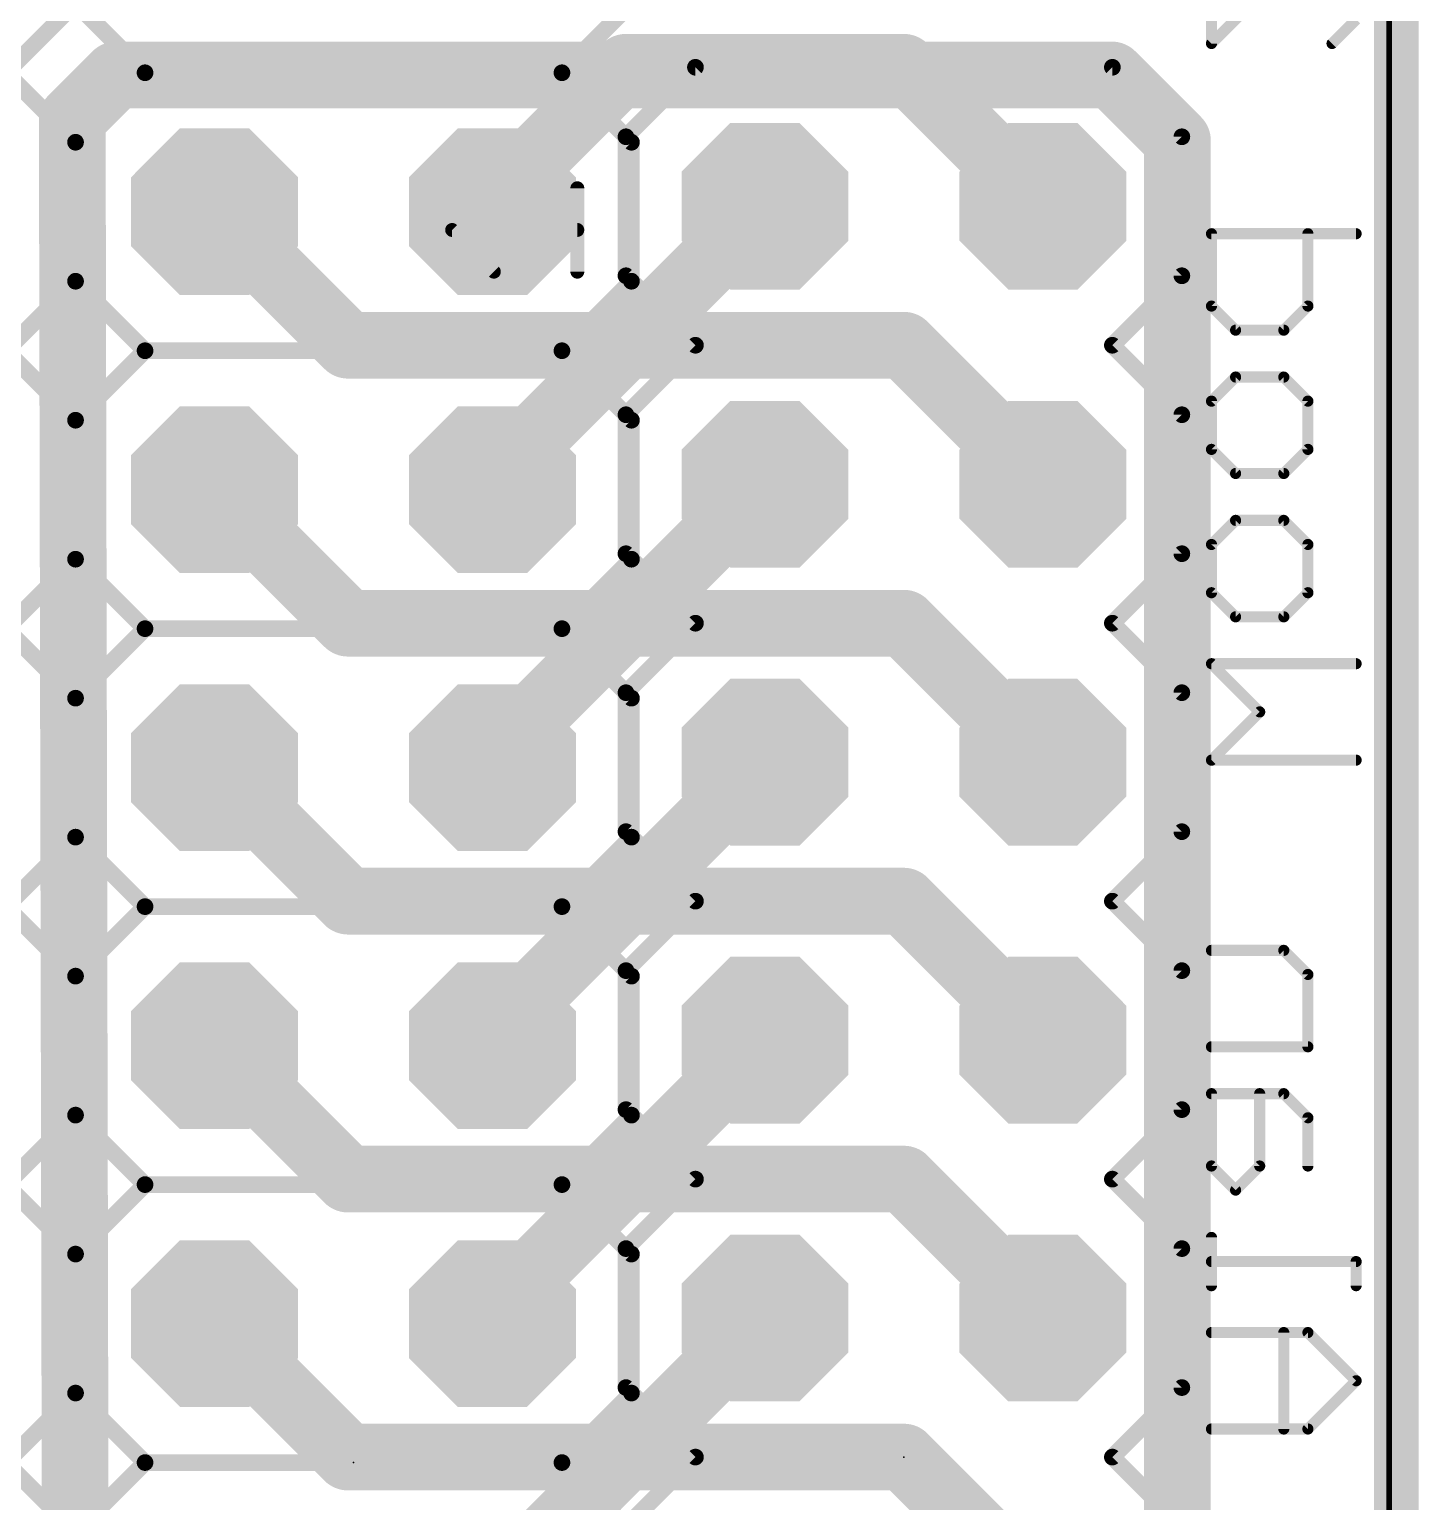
# Model space of a CAD drawing. Extents: x 0.7 to 92.9, y 0.2 to 40.4.
# Drawn here: x 38.11 to 50.8, y 19.96 to 33.42 of the extents above; entities that cross this region are included whole.
import ezdxf

# ---------------------------------------------------------------- set-up
doc = ezdxf.new("R2010")
doc.units = 0
for name, color, linetype in [('1', 14, 'CONTINUOUS'), ('16', 174, 'CONTINUOUS'), ('17', 94, 'CONTINUOUS'), ('20', 178, 'CONTINUOUS'), ('21', 250, 'CONTINUOUS'), ('23', 178, 'CONTINUOUS'), ('51', 250, 'CONTINUOUS')]:
    doc.layers.add(name, color=color, linetype=linetype)

# ---------------------------------------------------------------- blocks, each defined once
blk = doc.blocks.new('RECT')
blk.add_solid([(-0.5, -0.5), (0.5, -0.5), (-0.5, 0.5), (0.5, 0.5)])
blk = doc.blocks.new('OCTAGONP')
at = {"const_width": 0.5}
blk.add_lwpolyline([(-0.25, -0.1036), (-0.25, 0.1036), (-0.1036, 0.25), (0.1036, 0.25), (0.25, 0.1036), (0.25, -0.1036), (0.1036, -0.25), (-0.1036, -0.25), (-0.25, -0.1036), (-0.25, 0.1036)], dxfattribs=at)

msp = doc.modelspace()

# ---------------------------------------------------------------- linework, layer by layer
at = {"layer": '1', "const_width": 0.3048}
for points in [[(39.9078, 31.8578, 1), (39.6922, 31.6422)], [(44.9378, 31.6922, 1), (44.7222, 31.9078)], [(41.02, 30.6824, 1), (41.02, 30.3776)], [(43.56, 30.3776, 1), (43.56, 30.6824)], [(40.9122, 30.4222, 1), (41.1278, 30.6378)], [(43.4522, 30.6378, 1), (43.6678, 30.4222)], [(39.9078, 29.3178, 1), (39.6922, 29.1022)], [(44.9378, 29.1522, 1), (44.7222, 29.3678)], [(41.02, 28.1424, 1), (41.02, 27.8376)], [(40.9122, 27.8822, 1), (41.1278, 28.0978)], [(43.4522, 28.0978, 1), (43.6678, 27.8822)], [(43.56, 27.8376, 1), (43.56, 28.1424)], [(39.9078, 26.7778, 1), (39.6922, 26.5622)], [(44.9378, 26.6122, 1), (44.7222, 26.8278)], [(41.02, 25.6024, 1), (41.02, 25.2976)], [(40.9122, 25.3422, 1), (41.1278, 25.5578)], [(43.4522, 25.5578, 1), (43.6678, 25.3422)], [(43.56, 25.2976, 1), (43.56, 25.6024)], [(44.9378, 24.0722, 1), (44.7222, 24.2878)], [(39.9078, 24.2378, 1), (39.6922, 24.0222)], [(41.02, 23.0624, 1), (41.02, 22.7576)], [(40.9122, 22.8022, 1), (41.1278, 23.0178)], [(43.4522, 23.0178, 1), (43.6678, 22.8022)], [(43.56, 22.7576, 1), (43.56, 23.0624)], [(44.9378, 21.5322, 1), (44.7222, 21.7478)], [(39.9078, 21.6978, 1), (39.6922, 21.4822)], [(41.02, 20.5224, 1), (41.02, 20.2176)], [(40.9122, 20.2622, 1), (41.1278, 20.4778)], [(43.4522, 20.4778, 1), (43.6678, 20.2622)], [(43.56, 20.2176, 1), (43.56, 20.5224)]]:
    msp.add_lwpolyline(points, format="xyb", dxfattribs=at)
at = {"layer": '1', "const_width": 0.6096}
for points in [[(41.02, 30.53), (39.8, 31.75)], [(44.83, 31.8), (43.56, 30.53)], [(43.56, 30.53), (41.02, 30.53)], [(41.02, 27.99), (39.8, 29.21)], [(44.83, 29.26), (43.56, 27.99)], [(43.56, 27.99), (41.02, 27.99)], [(41.02, 25.45), (39.8, 26.67)], [(44.83, 26.72), (43.56, 25.45)], [(43.56, 25.45), (41.02, 25.45)], [(44.83, 24.18), (43.56, 22.91)], [(41.02, 22.91), (39.8, 24.13)], [(43.56, 22.91), (41.02, 22.91)], [(44.83, 21.64), (43.56, 20.37)], [(41.02, 20.37), (39.8, 21.59)], [(43.56, 20.37), (41.02, 20.37)]]:
    msp.add_lwpolyline(points, dxfattribs=at)
at = {"layer": '16'}
for points, const_width in [([(50.6, 40.2), (50.6, 0.55)], 0.4064), ([(43.56, 33.07), (42.34, 31.85)], 0.6096), ([(46.1, 33.07), (43.56, 33.07)], 0.6096), ([(47.37, 31.8), (46.1, 33.07)], 0.6096), ([(42.34, 31.85), (42.34, 31.75)], 0.6096), ([(43.56, 30.53), (42.34, 29.31)], 0.6096), ([(46.1, 30.53), (43.56, 30.53)], 0.6096), ([(47.37, 29.26), (46.1, 30.53)], 0.6096), ([(42.34, 29.31), (42.34, 29.21)], 0.6096), ([(43.56, 27.99), (42.34, 26.77)], 0.6096), ([(46.1, 27.99), (43.56, 27.99)], 0.6096), ([(47.37, 26.72), (46.1, 27.99)], 0.6096), ([(42.34, 26.77), (42.34, 26.67)], 0.6096), ([(43.56, 25.45), (42.34, 24.23)], 0.6096), ([(46.1, 25.45), (43.56, 25.45)], 0.6096), ([(47.37, 24.18), (46.1, 25.45)], 0.6096), ([(42.34, 24.23), (42.34, 24.13)], 0.6096), ([(43.56, 22.91), (42.34, 21.69)], 0.6096), ([(46.1, 22.91), (43.56, 22.91)], 0.6096), ([(47.37, 21.64), (46.1, 22.91)], 0.6096), ([(42.34, 21.69), (42.34, 21.59)], 0.6096), ([(43.56, 20.37), (42.34, 19.15)], 0.6096), ([(46.1, 20.37), (43.56, 20.37)], 0.6096), ([(47.37, 19.1), (46.1, 20.37)], 0.6096)]:
    msp.add_lwpolyline(points, dxfattribs=dict(at, const_width=const_width))
at = {"layer": '16', "const_width": 0.3048}
for points in [[(43.56, 33.2224, 1), (43.56, 32.9176)], [(43.6678, 32.9622, 1), (43.4522, 33.1778)], [(46.2078, 33.1778, 1), (45.9922, 32.9622)], [(46.1, 32.9176, 1), (46.1, 33.2224)], [(42.4924, 31.85, 1), (42.1876, 31.85)], [(42.2322, 31.9578, 1), (42.4478, 31.7422)], [(47.2622, 31.6922, 1), (47.4778, 31.9078)], [(42.1876, 31.75, 1), (42.4924, 31.75)], [(43.56, 30.6824, 1), (43.56, 30.3776)], [(43.6678, 30.4222, 1), (43.4522, 30.6378)], [(46.2078, 30.6378, 1), (45.9922, 30.4222)], [(46.1, 30.3776, 1), (46.1, 30.6824)], [(42.4924, 29.31, 1), (42.1876, 29.31)], [(42.2322, 29.4178, 1), (42.4478, 29.2022)], [(47.2622, 29.1522, 1), (47.4778, 29.3678)], [(42.1876, 29.21, 1), (42.4924, 29.21)], [(43.56, 28.1424, 1), (43.56, 27.8376)], [(43.6678, 27.8822, 1), (43.4522, 28.0978)], [(46.2078, 28.0978, 1), (45.9922, 27.8822)], [(46.1, 27.8376, 1), (46.1, 28.1424)], [(42.4924, 26.77, 1), (42.1876, 26.77)], [(42.2322, 26.8778, 1), (42.4478, 26.6622)], [(47.2622, 26.6122, 1), (47.4778, 26.8278)], [(42.1876, 26.67, 1), (42.4924, 26.67)], [(43.56, 25.6024, 1), (43.56, 25.2976)], [(43.6678, 25.3422, 1), (43.4522, 25.5578)], [(46.2078, 25.5578, 1), (45.9922, 25.3422)], [(46.1, 25.2976, 1), (46.1, 25.6024)], [(42.2322, 24.3378, 1), (42.4478, 24.1222)], [(42.4924, 24.23, 1), (42.1876, 24.23)], [(47.2622, 24.0722, 1), (47.4778, 24.2878)], [(42.1876, 24.13, 1), (42.4924, 24.13)], [(43.56, 23.0624, 1), (43.56, 22.7576)], [(43.6678, 22.8022, 1), (43.4522, 23.0178)], [(46.2078, 23.0178, 1), (45.9922, 22.8022)], [(46.1, 22.7576, 1), (46.1, 23.0624)], [(42.2322, 21.7978, 1), (42.4478, 21.5822)], [(42.4924, 21.69, 1), (42.1876, 21.69)], [(47.2622, 21.5322, 1), (47.4778, 21.7478)], [(42.1876, 21.59, 1), (42.4924, 21.59)], [(43.56, 20.5224, 1), (43.56, 20.2176)], [(43.6678, 20.2622, 1), (43.4522, 20.4778)], [(46.2078, 20.4778, 1), (45.9922, 20.2622)], [(46.1, 20.2176, 1), (46.1, 20.5224)]]:
    msp.add_lwpolyline(points, format="xyb", dxfattribs=at)
at = {"layer": '20', "const_width": 0.05}
msp.add_lwpolyline([(50.535, 3.31), (50.535, 37.31)], dxfattribs=at)
at = {"layer": '21'}
for points, const_width in [([(37.895, 33.02), (38.53, 33.655)], 0.1524), ([(39.165, 33.02), (38.53, 33.655)], 0.1524), ([(42.975, 33.02), (43.61, 33.655)], 0.1524), ([(37.895, 33.02), (38.53, 32.385)], 0.1524), ([(39.165, 33.02), (38.53, 32.385)], 0.1524), ([(39.165, 33.02), (42.975, 33.02)], 0.1524), ([(42.975, 33.02), (43.61, 32.385)], 0.1524), ([(44.195, 33.07), (43.56, 32.435)], 0.1524), ([(48.005, 33.07), (44.195, 33.07)], 0.1524), ([(48.64, 32.435), (48.005, 33.07)], 0.1524), ([(38.53, 32.385), (38.53, 31.115)], 0.1524), ([(38.53, 31.115), (38.53, 32.385)], 0.1524), ([(43.56, 31.165), (43.56, 32.435)], 0.1524), ([(43.61, 32.385), (43.61, 31.115)], 0.1524), ([(48.64, 32.435), (48.64, 31.165)], 0.1524), ([(43.1155, 31.2021), (43.1155, 31.9648)], 0.127), ([(42.3529, 31.2021), (41.9715, 31.5834)], 0.127), ([(41.9715, 31.5834), (43.1155, 31.5834)], 0.127), ([(44.195, 30.53), (43.56, 31.165)], 0.1524), ([(48.64, 31.165), (48.005, 30.53)], 0.1524), ([(37.895, 30.48), (38.53, 31.115)], 0.1524), ([(39.165, 30.48), (38.53, 31.115)], 0.1524), ([(42.975, 30.48), (43.61, 31.115)], 0.1524), ([(37.895, 30.48), (38.53, 29.845)], 0.1524), ([(38.53, 29.845), (39.165, 30.48)], 0.1524), ([(39.165, 30.48), (42.975, 30.48)], 0.1524), ([(42.975, 30.48), (43.61, 29.845)], 0.1524), ([(43.56, 29.895), (44.195, 30.53)], 0.1524), ([(48.005, 30.53), (48.64, 29.895)], 0.1524), ([(38.53, 29.845), (38.53, 28.575)], 0.1524), ([(38.53, 28.575), (38.53, 29.845)], 0.1524), ([(43.56, 28.625), (43.56, 29.895)], 0.1524), ([(43.61, 29.845), (43.61, 28.575)], 0.1524), ([(48.64, 29.895), (48.64, 28.625)], 0.1524), ([(44.195, 27.99), (43.56, 28.625)], 0.1524), ([(48.64, 28.625), (48.005, 27.99)], 0.1524), ([(37.895, 27.94), (38.53, 28.575)], 0.1524), ([(39.165, 27.94), (38.53, 28.575)], 0.1524), ([(42.975, 27.94), (43.61, 28.575)], 0.1524), ([(37.895, 27.94), (38.53, 27.305)], 0.1524), ([(38.53, 27.305), (39.165, 27.94)], 0.1524), ([(39.165, 27.94), (42.975, 27.94)], 0.1524), ([(42.975, 27.94), (43.61, 27.305)], 0.1524), ([(43.56, 27.355), (44.195, 27.99)], 0.1524), ([(48.005, 27.99), (48.64, 27.355)], 0.1524), ([(38.53, 27.305), (38.53, 26.035)], 0.1524), ([(38.53, 26.035), (38.53, 27.305)], 0.1524), ([(43.56, 26.085), (43.56, 27.355)], 0.1524), ([(43.61, 27.305), (43.61, 26.035)], 0.1524), ([(48.64, 27.355), (48.64, 26.085)], 0.1524), ([(37.895, 25.4), (38.53, 26.035)], 0.1524), ([(39.165, 25.4), (38.53, 26.035)], 0.1524), ([(42.975, 25.4), (43.61, 26.035)], 0.1524), ([(44.195, 25.45), (43.56, 26.085)], 0.1524), ([(48.64, 26.085), (48.005, 25.45)], 0.1524), ([(37.895, 25.4), (38.53, 24.765)], 0.1524), ([(38.53, 24.765), (39.165, 25.4)], 0.1524), ([(39.165, 25.4), (42.975, 25.4)], 0.1524), ([(42.975, 25.4), (43.61, 24.765)], 0.1524), ([(44.195, 25.45), (43.56, 24.815)], 0.1524), ([(48.64, 24.815), (48.005, 25.45)], 0.1524), ([(43.56, 23.545), (43.56, 24.815)], 0.1524), ([(48.64, 24.815), (48.64, 23.545)], 0.1524), ([(38.53, 24.765), (38.53, 23.495)], 0.1524), ([(38.53, 23.495), (38.53, 24.765)], 0.1524), ([(43.61, 24.765), (43.61, 23.495)], 0.1524), ([(37.895, 22.86), (38.53, 23.495)], 0.1524), ([(39.165, 22.86), (38.53, 23.495)], 0.1524), ([(42.975, 22.86), (43.61, 23.495)], 0.1524), ([(44.195, 22.91), (43.56, 23.545)], 0.1524), ([(48.64, 23.545), (48.005, 22.91)], 0.1524), ([(37.895, 22.86), (38.53, 22.225)], 0.1524), ([(38.53, 22.225), (39.165, 22.86)], 0.1524), ([(39.165, 22.86), (42.975, 22.86)], 0.1524), ([(42.975, 22.86), (43.61, 22.225)], 0.1524), ([(43.56, 22.275), (44.195, 22.91)], 0.1524), ([(48.005, 22.91), (48.64, 22.275)], 0.1524), ([(43.56, 21.005), (43.56, 22.275)], 0.1524), ([(48.64, 22.275), (48.64, 21.005)], 0.1524), ([(38.53, 22.225), (38.53, 20.955)], 0.1524), ([(38.53, 20.955), (38.53, 22.225)], 0.1524), ([(43.61, 22.225), (43.61, 20.955)], 0.1524), ([(37.895, 20.32), (38.53, 20.955)], 0.1524), ([(39.165, 20.32), (38.53, 20.955)], 0.1524), ([(42.975, 20.32), (43.61, 20.955)], 0.1524), ([(44.195, 20.37), (43.56, 21.005)], 0.1524), ([(48.64, 21.005), (48.005, 20.37)], 0.1524), ([(37.895, 20.32), (38.53, 19.685)], 0.1524), ([(38.53, 19.685), (39.165, 20.32)], 0.1524), ([(39.165, 20.32), (42.975, 20.32)], 0.1524), ([(42.975, 20.32), (43.61, 19.685)], 0.1524), ([(43.56, 19.735), (44.195, 20.37)], 0.1524), ([(48.005, 20.37), (48.64, 19.735)], 0.1524)]:
    msp.add_lwpolyline(points, dxfattribs=dict(at, const_width=const_width))
for points, const_width in [([(39.165, 33.0581, 1), (39.165, 32.9819)], 0.0762), ([(39.1919, 32.9931, 1), (39.1381, 33.0469)], 0.0762), ([(43.0019, 33.0469, 1), (42.9481, 32.9931)], 0.0762), ([(42.975, 32.9819, 1), (42.975, 33.0581)], 0.0762), ([(44.195, 33.1081, 1), (44.195, 33.0319)], 0.0762), ([(44.2219, 33.0431, 1), (44.1681, 33.0969)], 0.0762), ([(48.0319, 33.0969, 1), (47.9781, 33.0431)], 0.0762), ([(48.005, 33.0319, 1), (48.005, 33.1081)], 0.0762), ([(39.1381, 32.9931, 1), (39.1919, 33.0469)], 0.0762), ([(42.9481, 33.0469, 1), (43.0019, 32.9931)], 0.0762), ([(38.5681, 32.385, 1), (38.4919, 32.385)], 0.0762), ([(38.5681, 32.385, 1), (38.4919, 32.385)], 0.0762), ([(38.5031, 32.4119, 1), (38.5569, 32.3581)], 0.0762), ([(38.5031, 32.3581, 1), (38.5569, 32.4119)], 0.0762), ([(43.5981, 32.435, 1), (43.5219, 32.435)], 0.0762), ([(43.5331, 32.4619, 1), (43.5869, 32.4081)], 0.0762), ([(43.6481, 32.385, 1), (43.5719, 32.385)], 0.0762), ([(43.5831, 32.3581, 1), (43.6369, 32.4119)], 0.0762), ([(48.6781, 32.435, 1), (48.6019, 32.435)], 0.0762), ([(48.6131, 32.4081, 1), (48.6669, 32.4619)], 0.0762), ([(43.1473, 31.9648, 1), (43.0838, 31.9648)], 0.0635), ([(41.9715, 31.6152, 1), (41.9715, 31.5517)], 0.0635), ([(41.994, 31.6059, 1), (41.9491, 31.561)], 0.0635), ([(43.1155, 31.5517, 1), (43.1155, 31.6152)], 0.0635), ([(42.3304, 31.1797, 1), (42.3753, 31.2246)], 0.0635), ([(43.0838, 31.2021, 1), (43.1473, 31.2021)], 0.0635), ([(43.5869, 31.1919, 1), (43.5331, 31.1381)], 0.0762), ([(48.6669, 31.1381, 1), (48.6131, 31.1919)], 0.0762), ([(38.4919, 31.115, 1), (38.5681, 31.115)], 0.0762), ([(38.4919, 31.115, 1), (38.5681, 31.115)], 0.0762), ([(38.5569, 31.1419, 1), (38.5031, 31.0881)], 0.0762), ([(38.5569, 31.0881, 1), (38.5031, 31.1419)], 0.0762), ([(43.5219, 31.165, 1), (43.5981, 31.165)], 0.0762), ([(43.5719, 31.115, 1), (43.6481, 31.115)], 0.0762), ([(43.6369, 31.0881, 1), (43.5831, 31.1419)], 0.0762), ([(48.6019, 31.165, 1), (48.6781, 31.165)], 0.0762), ([(39.165, 30.5181, 1), (39.165, 30.4419)], 0.0762), ([(39.1919, 30.4531, 1), (39.1381, 30.5069)], 0.0762), ([(39.1381, 30.4531, 1), (39.1919, 30.5069)], 0.0762), ([(43.0019, 30.5069, 1), (42.9481, 30.4531)], 0.0762), ([(42.9481, 30.5069, 1), (43.0019, 30.4531)], 0.0762), ([(42.975, 30.4419, 1), (42.975, 30.5181)], 0.0762), ([(44.2219, 30.5031, 1), (44.1681, 30.5569)], 0.0762), ([(44.1681, 30.5031, 1), (44.2219, 30.5569)], 0.0762), ([(48.0319, 30.5569, 1), (47.9781, 30.5031)], 0.0762), ([(47.9781, 30.5569, 1), (48.0319, 30.5031)], 0.0762), ([(38.5681, 29.845, 1), (38.4919, 29.845)], 0.0762), ([(38.5681, 29.845, 1), (38.4919, 29.845)], 0.0762), ([(38.5031, 29.8719, 1), (38.5569, 29.8181)], 0.0762), ([(38.5031, 29.8181, 1), (38.5569, 29.8719)], 0.0762), ([(43.5981, 29.895, 1), (43.5219, 29.895)], 0.0762), ([(43.5331, 29.9219, 1), (43.5869, 29.8681)], 0.0762), ([(43.6481, 29.845, 1), (43.5719, 29.845)], 0.0762), ([(43.5831, 29.8181, 1), (43.6369, 29.8719)], 0.0762), ([(48.6781, 29.895, 1), (48.6019, 29.895)], 0.0762), ([(48.6131, 29.8681, 1), (48.6669, 29.9219)], 0.0762), ([(43.5219, 28.625, 1), (43.5981, 28.625)], 0.0762), ([(43.5869, 28.6519, 1), (43.5331, 28.5981)], 0.0762), ([(48.6019, 28.625, 1), (48.6781, 28.625)], 0.0762), ([(48.6669, 28.5981, 1), (48.6131, 28.6519)], 0.0762), ([(38.4919, 28.575, 1), (38.5681, 28.575)], 0.0762), ([(38.4919, 28.575, 1), (38.5681, 28.575)], 0.0762), ([(38.5569, 28.6019, 1), (38.5031, 28.5481)], 0.0762), ([(38.5569, 28.5481, 1), (38.5031, 28.6019)], 0.0762), ([(43.5719, 28.575, 1), (43.6481, 28.575)], 0.0762), ([(43.6369, 28.5481, 1), (43.5831, 28.6019)], 0.0762), ([(39.165, 27.9781, 1), (39.165, 27.9019)], 0.0762), ([(39.1919, 27.9131, 1), (39.1381, 27.9669)], 0.0762), ([(39.1381, 27.9131, 1), (39.1919, 27.9669)], 0.0762), ([(43.0019, 27.9669, 1), (42.9481, 27.9131)], 0.0762), ([(42.9481, 27.9669, 1), (43.0019, 27.9131)], 0.0762), ([(42.975, 27.9019, 1), (42.975, 27.9781)], 0.0762), ([(44.2219, 27.9631, 1), (44.1681, 28.0169)], 0.0762), ([(44.1681, 27.9631, 1), (44.2219, 28.0169)], 0.0762), ([(48.0319, 28.0169, 1), (47.9781, 27.9631)], 0.0762), ([(47.9781, 28.0169, 1), (48.0319, 27.9631)], 0.0762), ([(38.5681, 27.305, 1), (38.4919, 27.305)], 0.0762), ([(38.5681, 27.305, 1), (38.4919, 27.305)], 0.0762), ([(38.5031, 27.3319, 1), (38.5569, 27.2781)], 0.0762), ([(38.5031, 27.2781, 1), (38.5569, 27.3319)], 0.0762), ([(43.5981, 27.355, 1), (43.5219, 27.355)], 0.0762), ([(43.5331, 27.3819, 1), (43.5869, 27.3281)], 0.0762), ([(43.6481, 27.305, 1), (43.5719, 27.305)], 0.0762), ([(43.5831, 27.2781, 1), (43.6369, 27.3319)], 0.0762), ([(48.6781, 27.355, 1), (48.6019, 27.355)], 0.0762), ([(48.6131, 27.3281, 1), (48.6669, 27.3819)], 0.0762), ([(38.5569, 26.0619, 1), (38.5031, 26.0081)], 0.0762), ([(38.5569, 26.0081, 1), (38.5031, 26.0619)], 0.0762), ([(43.5219, 26.085, 1), (43.5981, 26.085)], 0.0762), ([(43.5869, 26.1119, 1), (43.5331, 26.0581)], 0.0762), ([(43.6369, 26.0081, 1), (43.5831, 26.0619)], 0.0762), ([(48.6019, 26.085, 1), (48.6781, 26.085)], 0.0762), ([(48.6669, 26.0581, 1), (48.6131, 26.1119)], 0.0762), ([(38.4919, 26.035, 1), (38.5681, 26.035)], 0.0762), ([(38.4919, 26.035, 1), (38.5681, 26.035)], 0.0762), ([(43.5719, 26.035, 1), (43.6481, 26.035)], 0.0762), ([(39.165, 25.4381, 1), (39.165, 25.3619)], 0.0762), ([(39.1919, 25.3731, 1), (39.1381, 25.4269)], 0.0762), ([(39.1381, 25.3731, 1), (39.1919, 25.4269)], 0.0762), ([(43.0019, 25.4269, 1), (42.9481, 25.3731)], 0.0762), ([(42.9481, 25.4269, 1), (43.0019, 25.3731)], 0.0762), ([(42.975, 25.3619, 1), (42.975, 25.4381)], 0.0762), ([(44.2219, 25.4231, 1), (44.1681, 25.4769)], 0.0762), ([(44.1681, 25.4231, 1), (44.2219, 25.4769)], 0.0762), ([(48.0319, 25.4769, 1), (47.9781, 25.4231)], 0.0762), ([(47.9781, 25.4769, 1), (48.0319, 25.4231)], 0.0762), ([(43.5981, 24.815, 1), (43.5219, 24.815)], 0.0762), ([(48.6781, 24.815, 1), (48.6019, 24.815)], 0.0762), ([(38.5681, 24.765, 1), (38.4919, 24.765)], 0.0762), ([(38.5681, 24.765, 1), (38.4919, 24.765)], 0.0762), ([(38.5031, 24.7919, 1), (38.5569, 24.7381)], 0.0762), ([(38.5031, 24.7381, 1), (38.5569, 24.7919)], 0.0762), ([(43.5331, 24.8419, 1), (43.5869, 24.7881)], 0.0762), ([(43.6481, 24.765, 1), (43.5719, 24.765)], 0.0762), ([(43.5831, 24.7381, 1), (43.6369, 24.7919)], 0.0762), ([(48.6131, 24.7881, 1), (48.6669, 24.8419)], 0.0762), ([(38.5569, 23.5219, 1), (38.5031, 23.4681)], 0.0762), ([(38.5569, 23.4681, 1), (38.5031, 23.5219)], 0.0762), ([(43.5219, 23.545, 1), (43.5981, 23.545)], 0.0762), ([(43.5869, 23.5719, 1), (43.5331, 23.5181)], 0.0762), ([(43.6369, 23.4681, 1), (43.5831, 23.5219)], 0.0762), ([(48.6019, 23.545, 1), (48.6781, 23.545)], 0.0762), ([(48.6669, 23.5181, 1), (48.6131, 23.5719)], 0.0762), ([(38.4919, 23.495, 1), (38.5681, 23.495)], 0.0762), ([(38.4919, 23.495, 1), (38.5681, 23.495)], 0.0762), ([(43.5719, 23.495, 1), (43.6481, 23.495)], 0.0762), ([(39.165, 22.8981, 1), (39.165, 22.8219)], 0.0762), ([(39.1919, 22.8331, 1), (39.1381, 22.8869)], 0.0762), ([(39.1381, 22.8331, 1), (39.1919, 22.8869)], 0.0762), ([(43.0019, 22.8869, 1), (42.9481, 22.8331)], 0.0762), ([(42.9481, 22.8869, 1), (43.0019, 22.8331)], 0.0762), ([(42.975, 22.8219, 1), (42.975, 22.8981)], 0.0762), ([(44.2219, 22.8831, 1), (44.1681, 22.9369)], 0.0762), ([(44.1681, 22.8831, 1), (44.2219, 22.9369)], 0.0762), ([(48.0319, 22.9369, 1), (47.9781, 22.8831)], 0.0762), ([(47.9781, 22.9369, 1), (48.0319, 22.8831)], 0.0762), ([(43.5981, 22.275, 1), (43.5219, 22.275)], 0.0762), ([(43.5331, 22.3019, 1), (43.5869, 22.2481)], 0.0762), ([(48.6781, 22.275, 1), (48.6019, 22.275)], 0.0762), ([(48.6131, 22.2481, 1), (48.6669, 22.3019)], 0.0762), ([(38.5681, 22.225, 1), (38.4919, 22.225)], 0.0762), ([(38.5681, 22.225, 1), (38.4919, 22.225)], 0.0762), ([(38.5031, 22.2519, 1), (38.5569, 22.1981)], 0.0762), ([(38.5031, 22.1981, 1), (38.5569, 22.2519)], 0.0762), ([(43.6481, 22.225, 1), (43.5719, 22.225)], 0.0762), ([(43.5831, 22.1981, 1), (43.6369, 22.2519)], 0.0762), ([(38.4919, 20.955, 1), (38.5681, 20.955)], 0.0762), ([(38.4919, 20.955, 1), (38.5681, 20.955)], 0.0762), ([(38.5569, 20.9819, 1), (38.5031, 20.9281)], 0.0762), ([(38.5569, 20.9281, 1), (38.5031, 20.9819)], 0.0762), ([(43.5219, 21.005, 1), (43.5981, 21.005)], 0.0762), ([(43.5869, 21.0319, 1), (43.5331, 20.9781)], 0.0762), ([(43.5719, 20.955, 1), (43.6481, 20.955)], 0.0762), ([(43.6369, 20.9281, 1), (43.5831, 20.9819)], 0.0762), ([(48.6019, 21.005, 1), (48.6781, 21.005)], 0.0762), ([(48.6669, 20.9781, 1), (48.6131, 21.0319)], 0.0762), ([(39.165, 20.3581, 1), (39.165, 20.2819)], 0.0762), ([(39.1919, 20.2931, 1), (39.1381, 20.3469)], 0.0762), ([(39.1381, 20.2931, 1), (39.1919, 20.3469)], 0.0762), ([(43.0019, 20.3469, 1), (42.9481, 20.2931)], 0.0762), ([(42.9481, 20.3469, 1), (43.0019, 20.2931)], 0.0762), ([(42.975, 20.2819, 1), (42.975, 20.3581)], 0.0762), ([(44.2219, 20.3431, 1), (44.1681, 20.3969)], 0.0762), ([(44.1681, 20.3431, 1), (44.2219, 20.3969)], 0.0762), ([(48.0319, 20.3969, 1), (47.9781, 20.3431)], 0.0762), ([(47.9781, 20.3969, 1), (48.0319, 20.3431)], 0.0762)]:
    msp.add_lwpolyline(points, format="xyb", dxfattribs=dict(at, const_width=const_width))
at = {"layer": '23'}
for p in [(41.07, 20.32), (46.1, 20.37)]:
    msp.add_point(p, dxfattribs=at)
at = {"layer": '51'}
for points, const_width in [([(48.9108, 34.1686), (48.9108, 33.2873)], 0.1016), ([(48.9108, 33.2873), (49.7921, 34.1686)], 0.1016), ([(50.2327, 33.5076), (50.0124, 33.2873)], 0.1016), ([(38.9, 33), (38.5, 32.6)], 0.6096), ([(48, 33), (38.9, 33)], 0.6096), ([(48.6, 32.4), (48, 33)], 0.6096), ([(38.5, 32.55), (38.55, 8.3)], 0.6096), ([(48.6, 8.25), (48.6, 32.4)], 0.6096), ([(50.2327, 31.5491), (48.9108, 31.5491)], 0.1016), ([(48.9108, 31.5491), (48.9108, 30.8882)], 0.1016), ([(49.7921, 30.8882), (49.7921, 31.5491)], 0.1016), ([(48.9108, 30.8882), (49.1311, 30.6678)], 0.1016), ([(49.5718, 30.6678), (49.7921, 30.8882)], 0.1016), ([(49.1311, 30.6678), (49.5718, 30.6678)], 0.1016), ([(48.9108, 30.0191), (49.1311, 30.2394)], 0.1016), ([(49.1311, 30.2394), (49.5718, 30.2394)], 0.1016), ([(49.5718, 30.2394), (49.7921, 30.0191)], 0.1016), ([(48.9108, 29.5784), (48.9108, 30.0191)], 0.1016), ([(49.7921, 30.0191), (49.7921, 29.5784)], 0.1016), ([(49.1311, 29.3581), (48.9108, 29.5784)], 0.1016), ([(49.7921, 29.5784), (49.5718, 29.3581)], 0.1016), ([(49.5718, 29.3581), (49.1311, 29.3581)], 0.1016), ([(48.9108, 28.7094), (49.1311, 28.9297)], 0.1016), ([(49.1311, 28.9297), (49.5718, 28.9297)], 0.1016), ([(49.5718, 28.9297), (49.7921, 28.7094)], 0.1016), ([(48.9108, 28.2687), (48.9108, 28.7094)], 0.1016), ([(49.7921, 28.7094), (49.7921, 28.2687)], 0.1016), ([(49.1311, 28.0484), (48.9108, 28.2687)], 0.1016), ([(49.7921, 28.2687), (49.5718, 28.0484)], 0.1016), ([(49.5718, 28.0484), (49.1311, 28.0484)], 0.1016), ([(49.3514, 27.1793), (48.9108, 27.6199)], 0.1016), ([(48.9108, 27.6199), (50.2327, 27.6199)], 0.1016), ([(48.9108, 26.7387), (49.3514, 27.1793)], 0.1016), ([(50.2327, 26.7387), (48.9108, 26.7387)], 0.1016), ([(49.5718, 25.0005), (48.9108, 25.0005)], 0.1016), ([(49.7921, 24.7802), (49.5718, 25.0005)], 0.1016), ([(49.7921, 24.1192), (49.7921, 24.7802)], 0.1016), ([(48.9108, 24.1192), (49.7921, 24.1192)], 0.1016), ([(49.5718, 23.6908), (48.9108, 23.6908)], 0.1016), ([(48.9108, 23.6908), (48.9108, 23.0298)], 0.1016), ([(49.3514, 23.0298), (49.3514, 23.6908)], 0.1016), ([(49.7921, 23.4704), (49.5718, 23.6908)], 0.1016), ([(49.7921, 23.0298), (49.7921, 23.4704)], 0.1016), ([(48.9108, 23.0298), (49.1311, 22.8095)], 0.1016), ([(49.1311, 22.8095), (49.3514, 23.0298)], 0.1016), ([(48.9108, 21.9363), (48.9108, 22.377)], 0.1016), ([(50.2327, 22.1567), (48.9108, 22.1567)], 0.1016), ([(50.2327, 21.9363), (50.2327, 22.1567)], 0.1016), ([(49.7921, 21.5079), (48.9108, 21.5079)], 0.1016), ([(49.5718, 20.6266), (49.5718, 21.5079)], 0.1016), ([(50.2327, 21.0673), (49.7921, 21.5079)], 0.1016), ([(49.7921, 20.6266), (50.2327, 21.0673)], 0.1016), ([(48.9108, 20.6266), (49.7921, 20.6266)], 0.1016)]:
    msp.add_lwpolyline(points, dxfattribs=dict(at, const_width=const_width))
for points, const_width in [([(38.9, 33.1524, 1), (38.9, 32.8476)], 0.3048), ([(39.0078, 32.8922, 1), (38.7922, 33.1078)], 0.3048), ([(48.1078, 33.1078, 1), (47.8922, 32.8922)], 0.3048), ([(48, 32.8476, 1), (48, 33.1524)], 0.3048), ([(48.8928, 33.3052, 1), (48.9288, 33.2693)], 0.0508), ([(48.8854, 33.2873, 1), (48.9362, 33.2873)], 0.0508), ([(49.9944, 33.3052, 1), (50.0304, 33.2693)], 0.0508), ([(38.3922, 32.7078, 1), (38.6078, 32.4922)], 0.3048), ([(38.6524, 32.5503, 1), (38.3476, 32.5497)], 0.3048), ([(48.7524, 32.4, 1), (48.4476, 32.4)], 0.3048), ([(48.4922, 32.2922, 1), (48.7078, 32.5078)], 0.3048), ([(48.9108, 31.5745, 1), (48.9108, 31.5237)], 0.0508), ([(48.9362, 31.5491, 1), (48.8854, 31.5491)], 0.0508), ([(49.8175, 31.5491, 1), (49.7667, 31.5491)], 0.0508), ([(50.2327, 31.5237, 1), (50.2327, 31.5745)], 0.0508), ([(48.9288, 30.9061, 1), (48.8928, 30.8702)], 0.0508), ([(48.8854, 30.8882, 1), (48.9362, 30.8882)], 0.0508), ([(49.7667, 30.8882, 1), (49.8175, 30.8882)], 0.0508), ([(49.81, 30.8702, 1), (49.7741, 30.9061)], 0.0508), ([(49.1311, 30.6932, 1), (49.1311, 30.6424)], 0.0508), ([(49.1132, 30.6499, 1), (49.1491, 30.6858)], 0.0508), ([(49.5538, 30.6858, 1), (49.5897, 30.6499)], 0.0508), ([(49.5718, 30.6424, 1), (49.5718, 30.6932)], 0.0508), ([(49.1311, 30.2648, 1), (49.1311, 30.214)], 0.0508), ([(49.1491, 30.2214, 1), (49.1132, 30.2574)], 0.0508), ([(49.5897, 30.2574, 1), (49.5538, 30.2214)], 0.0508), ([(49.5718, 30.214, 1), (49.5718, 30.2648)], 0.0508), ([(48.9362, 30.0191, 1), (48.8854, 30.0191)], 0.0508), ([(48.8928, 30.037, 1), (48.9288, 30.0011)], 0.0508), ([(49.8175, 30.0191, 1), (49.7667, 30.0191)], 0.0508), ([(49.7741, 30.0011, 1), (49.81, 30.037)], 0.0508), ([(48.9288, 29.5964, 1), (48.8928, 29.5605)], 0.0508), ([(48.8854, 29.5784, 1), (48.9362, 29.5784)], 0.0508), ([(49.7667, 29.5784, 1), (49.8175, 29.5784)], 0.0508), ([(49.81, 29.5605, 1), (49.7741, 29.5964)], 0.0508), ([(49.1311, 29.3835, 1), (49.1311, 29.3327)], 0.0508), ([(49.1132, 29.3402, 1), (49.1491, 29.3761)], 0.0508), ([(49.5538, 29.3761, 1), (49.5897, 29.3402)], 0.0508), ([(49.5718, 29.3327, 1), (49.5718, 29.3835)], 0.0508), ([(49.1311, 28.9551, 1), (49.1311, 28.9043)], 0.0508), ([(49.1491, 28.9117, 1), (49.1132, 28.9476)], 0.0508), ([(49.5897, 28.9476, 1), (49.5538, 28.9117)], 0.0508), ([(49.5718, 28.9043, 1), (49.5718, 28.9551)], 0.0508), ([(48.9362, 28.7094, 1), (48.8854, 28.7094)], 0.0508), ([(48.8928, 28.7273, 1), (48.9288, 28.6914)], 0.0508), ([(49.8175, 28.7094, 1), (49.7667, 28.7094)], 0.0508), ([(49.7741, 28.6914, 1), (49.81, 28.7273)], 0.0508), ([(48.9288, 28.2867, 1), (48.8928, 28.2507)], 0.0508), ([(48.8854, 28.2687, 1), (48.9362, 28.2687)], 0.0508), ([(49.7667, 28.2687, 1), (49.8175, 28.2687)], 0.0508), ([(49.81, 28.2507, 1), (49.7741, 28.2867)], 0.0508), ([(49.1311, 28.0738, 1), (49.1311, 28.023)], 0.0508), ([(49.1132, 28.0304, 1), (49.1491, 28.0663)], 0.0508), ([(49.5538, 28.0663, 1), (49.5897, 28.0304)], 0.0508), ([(49.5718, 28.023, 1), (49.5718, 28.0738)], 0.0508), ([(48.9288, 27.6379, 1), (48.8928, 27.602)], 0.0508), ([(48.9108, 27.6453, 1), (48.9108, 27.5945)], 0.0508), ([(50.2327, 27.5945, 1), (50.2327, 27.6453)], 0.0508), ([(49.3694, 27.1613, 1), (49.3335, 27.1973)], 0.0508), ([(49.3335, 27.1613, 1), (49.3694, 27.1973)], 0.0508), ([(48.9108, 26.7641, 1), (48.9108, 26.7133)], 0.0508), ([(48.8928, 26.7566, 1), (48.9288, 26.7207)], 0.0508), ([(50.2327, 26.7133, 1), (50.2327, 26.7641)], 0.0508), ([(48.9108, 25.0259, 1), (48.9108, 24.9751)], 0.0508), ([(49.5897, 25.0185, 1), (49.5538, 24.9825)], 0.0508), ([(49.5718, 24.9751, 1), (49.5718, 25.0259)], 0.0508), ([(49.8175, 24.7802, 1), (49.7667, 24.7802)], 0.0508), ([(49.7741, 24.7622, 1), (49.81, 24.7981)], 0.0508), ([(48.9108, 24.1446, 1), (48.9108, 24.0938)], 0.0508), ([(49.7667, 24.1192, 1), (49.8175, 24.1192)], 0.0508), ([(49.7921, 24.0938, 1), (49.7921, 24.1446)], 0.0508), ([(48.9108, 23.7162, 1), (48.9108, 23.6654)], 0.0508), ([(48.9362, 23.6908, 1), (48.8854, 23.6908)], 0.0508), ([(49.3768, 23.6908, 1), (49.326, 23.6908)], 0.0508), ([(49.5897, 23.7087, 1), (49.5538, 23.6728)], 0.0508), ([(49.5718, 23.6654, 1), (49.5718, 23.7162)], 0.0508), ([(49.8175, 23.4704, 1), (49.7667, 23.4704)], 0.0508), ([(49.7741, 23.4525, 1), (49.81, 23.4884)], 0.0508), ([(48.9288, 23.0478, 1), (48.8928, 23.0118)], 0.0508), ([(48.8854, 23.0298, 1), (48.9362, 23.0298)], 0.0508), ([(49.326, 23.0298, 1), (49.3768, 23.0298)], 0.0508), ([(49.3694, 23.0118, 1), (49.3335, 23.0478)], 0.0508), ([(49.7667, 23.0298, 1), (49.8175, 23.0298)], 0.0508), ([(49.1132, 22.8274, 1), (49.1491, 22.7915)], 0.0508), ([(49.1132, 22.7915, 1), (49.1491, 22.8274)], 0.0508), ([(48.9362, 22.377, 1), (48.8854, 22.377)], 0.0508), ([(48.9108, 22.1821, 1), (48.9108, 22.1313)], 0.0508), ([(50.2581, 22.1567, 1), (50.2073, 22.1567)], 0.0508), ([(50.2327, 22.1313, 1), (50.2327, 22.1821)], 0.0508), ([(48.8854, 21.9363, 1), (48.9362, 21.9363)], 0.0508), ([(50.2073, 21.9363, 1), (50.2581, 21.9363)], 0.0508), ([(48.9108, 21.5333, 1), (48.9108, 21.4825)], 0.0508), ([(49.5972, 21.5079, 1), (49.5464, 21.5079)], 0.0508), ([(49.81, 21.5259, 1), (49.7741, 21.4899)], 0.0508), ([(49.7921, 21.4825, 1), (49.7921, 21.5333)], 0.0508), ([(50.2507, 21.0493, 1), (50.2148, 21.0852)], 0.0508), ([(50.2148, 21.0493, 1), (50.2507, 21.0852)], 0.0508), ([(48.9108, 20.652, 1), (48.9108, 20.6012)], 0.0508), ([(49.5464, 20.6266, 1), (49.5972, 20.6266)], 0.0508), ([(49.7741, 20.6446, 1), (49.81, 20.6087)], 0.0508), ([(49.7921, 20.6012, 1), (49.7921, 20.652)], 0.0508)]:
    msp.add_lwpolyline(points, format="xyb", dxfattribs=dict(at, const_width=const_width))

# ---------------------------------------------------------------- block references
at = {"layer": '17', "xscale": 1.524, "yscale": 1.524}
for p, rotation in [((44.83, 31.8), 270), ((44.83, 31.8), 270), ((47.37, 31.8), 270), ((47.37, 31.8), 270), ((39.8, 31.75), 90), ((39.8, 31.75), 90), ((42.34, 31.75), 90), ((42.34, 31.75), 90), ((44.83, 29.26), 270), ((44.83, 29.26), 270), ((47.37, 29.26), 270), ((47.37, 29.26), 270), ((39.8, 29.21), 90), ((39.8, 29.21), 90), ((42.34, 29.21), 90), ((42.34, 29.21), 90), ((44.83, 26.72), 270), ((44.83, 26.72), 270), ((47.37, 26.72), 270), ((47.37, 26.72), 270), ((39.8, 26.67), 90), ((39.8, 26.67), 90), ((42.34, 26.67), 90), ((42.34, 26.67), 90), ((39.8, 24.13), 90), ((39.8, 24.13), 90), ((42.34, 24.13), 90), ((42.34, 24.13), 90), ((44.83, 24.18), 270), ((44.83, 24.18), 270), ((47.37, 24.18), 270), ((47.37, 24.18), 270), ((39.8, 21.59), 90), ((39.8, 21.59), 90), ((42.34, 21.59), 90), ((42.34, 21.59), 90), ((44.83, 21.64), 270), ((44.83, 21.64), 270), ((47.37, 21.64), 270), ((47.37, 21.64), 270)]:
    msp.add_blockref('OCTAGONP', p, dxfattribs=dict(at, rotation=rotation))
at = {"layer": '51', "xscale": 0.508, "yscale": 0.508}
for p, rotation in [((44.83, 31.8), 270), ((47.37, 31.8), 270), ((39.8, 31.75), 90), ((42.34, 31.75), 90), ((39.8, 29.21), 90), ((42.34, 29.21), 90), ((44.83, 29.26), 270), ((47.37, 29.26), 270), ((39.8, 26.67), 90), ((42.34, 26.67), 90), ((44.83, 26.72), 270), ((47.37, 26.72), 270), ((39.8, 24.13), 90), ((42.34, 24.13), 90), ((44.83, 24.18), 270), ((47.37, 24.18), 270), ((39.8, 21.59), 90), ((42.34, 21.59), 90), ((44.83, 21.64), 270), ((47.37, 21.64), 270)]:
    msp.add_blockref('RECT', p, dxfattribs=dict(at, rotation=rotation))

doc.saveas('drawing.dxf')
